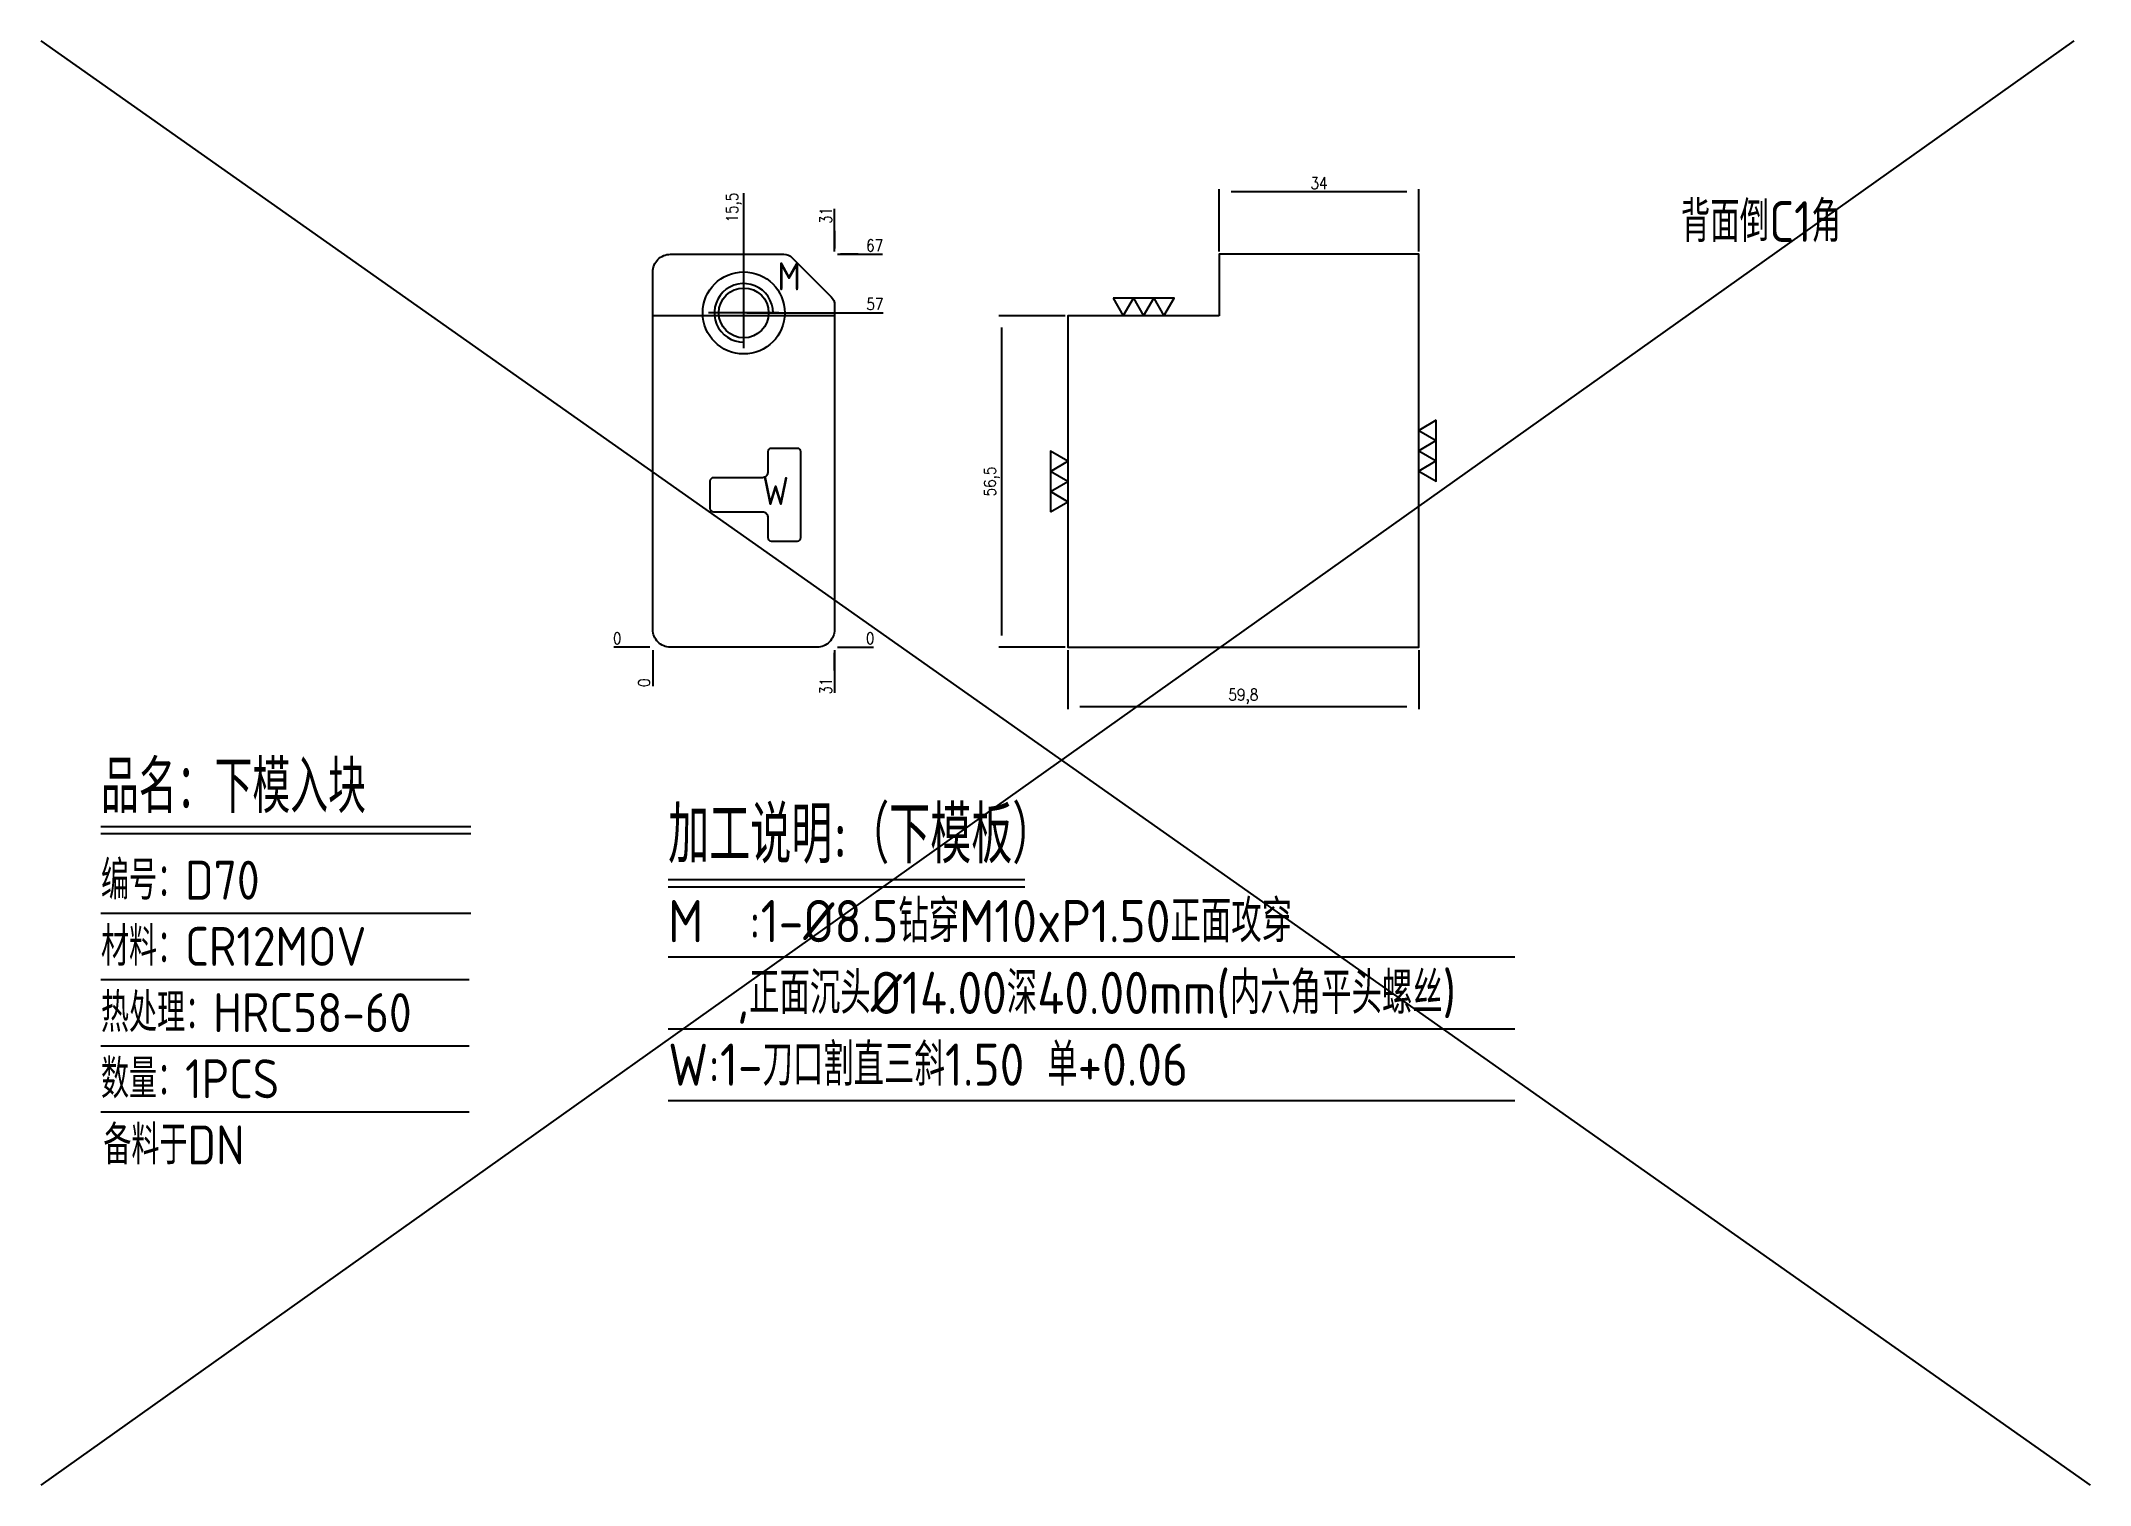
# Model space of a CAD drawing. Header units: millimetres. Extents: x 97682 to 98031, y -3082 to -2835.
import ezdxf
from ezdxf.enums import TextEntityAlignment as Align

# ---------------------------------------------------------------- set-up
doc = ezdxf.new("R2010")
doc.units = ezdxf.units.MM
doc.linetypes.add('CENTER', pattern=[0])
for name, color, linetype in [('DIE_P', 2, 'Continuous'), ('DIM', 4, 'Continuous'), ('TEXT', 4, 'Continuous')]:
    doc.layers.add(name, color=color, linetype=linetype)
doc.styles.add('gbenor', font='gbenor.shx', dxfattribs={"bigfont": 'gbcbig.shx'})
doc.styles.get("Standard").update_dxf_attribs({"font": 'txt.shx', "width": 0.85, "bigfont": 'ctxt.shx'})
doc.dimstyles.new('T-2-WX', dxfattribs={"dimtxt": 2, "dimasz": 2, "dimexe": 0.5, "dimexo": 0.5, "dimgap": 0.5, "dimtad": 1, "dimtxsty": 'Standard', "dimblk": 'OPEN30', "dimcen": 0, "dimazin": 3, "dimtfac": 1, "dimtmove": 0, "dimatfit": 3, "dimldrblk": 'OPEN30', "dimlwd": -1, "dimlwe": -1})

# ---------------------------------------------------------------- blocks, each defined once
blk = doc.blocks.new('*D7579')
at = {"layer": 'Defpoints', "color": 0}
for p in [(97857.04, -2938.87), (97916.84, -2938.87), (97916.84, -2948.97)]:
    blk.add_point(p, dxfattribs=at)
at = {"layer": 'DIM', "color": 0}
for p, q in [((97857.04, -2939.37), (97857.04, -2949.47)), ((97916.84, -2939.37), (97916.84, -2949.47)), ((97859.04, -2948.97), (97914.84, -2948.97))]:
    blk.add_line(p, q, dxfattribs=at)
at = {"layer": 'DIM', "color": 0, "insert": (97886.94, -2947.28), "char_height": 2, "attachment_point": 5}
blk.add_mtext('59,8', dxfattribs=at)
blk = doc.blocks.new('_Open30')
blk = doc.blocks.new('*D7580')
at = {"layer": 'Defpoints', "color": 0}
for p in [(97882.84, -2861.24), (97882.84, -2871.87), (97916.84, -2871.87)]:
    blk.add_point(p, dxfattribs=at)
at = {"layer": 'DIM', "color": 0}
for p, q in [((97882.84, -2871.37), (97882.84, -2860.74)), ((97914.84, -2861.24), (97884.84, -2861.24)), ((97916.84, -2871.37), (97916.84, -2860.74))]:
    blk.add_line(p, q, dxfattribs=at)
at = {"layer": 'DIM', "color": 0, "insert": (97899.84, -2859.74), "char_height": 2, "attachment_point": 5}
blk.add_mtext('34', dxfattribs=at)
blk = doc.blocks.new('*D7581')
at = {"layer": 'Defpoints', "color": 0}
for p in [(97857.04, -2882.37), (97845.72, -2938.87), (97857.04, -2938.87)]:
    blk.add_point(p, dxfattribs=at)
at = {"layer": 'DIM', "color": 0}
for p, q in [((97856.54, -2882.37), (97845.22, -2882.37)), ((97845.72, -2884.37), (97845.72, -2936.87)), ((97856.54, -2938.87), (97845.22, -2938.87))]:
    blk.add_line(p, q, dxfattribs=at)
at = {"layer": 'DIM', "color": 0, "insert": (97844.03, -2910.62), "char_height": 2, "attachment_point": 5, "rotation": 90}
blk.add_mtext('56,5', dxfattribs=at)
blk = doc.blocks.new('*D7582')
at = {"layer": 'Defpoints', "color": 0}
for p in [(97786.25, -2938.87), (97817.25, -2938.87), (97822.25, -2938.87)]:
    blk.add_point(p, dxfattribs=at)
at = {"layer": 'DIM', "color": 0}
blk.add_line((97817.75, -2938.87), (97823.88, -2938.87), dxfattribs=at)
at = {"layer": 'DIM', "color": 0, "insert": (97823.31, -2937.37), "char_height": 2, "attachment_point": 5}
blk.add_mtext('0', dxfattribs=at)
blk = doc.blocks.new('*D7583')
at = {"layer": 'Defpoints', "color": 0}
for p in [(97801.75, -2881.87), (97822.25, -2881.87), (97786.25, -2938.87)]:
    blk.add_point(p, dxfattribs=at)
at = {"layer": 'DIM', "color": 0}
for p, q in [((97802.25, -2881.87), (97814.25, -2881.87)), ((97814.25, -2881.87), (97818.25, -2881.87)), ((97818.25, -2881.87), (97825.5, -2881.87))]:
    blk.add_line(p, q, dxfattribs=at)
at = {"layer": 'DIM', "color": 0, "insert": (97824.12, -2880.37), "char_height": 2, "attachment_point": 5}
blk.add_mtext('57', dxfattribs=at)
blk = doc.blocks.new('*D7584')
at = {"layer": 'Defpoints', "color": 0}
for p in [(97817.25, -2871.87), (97822.25, -2871.87), (97786.25, -2938.87)]:
    blk.add_point(p, dxfattribs=at)
at = {"layer": 'DIM', "color": 0}
for p, q in [((97817.75, -2871.87), (97821.25, -2871.87)), ((97821.25, -2871.87), (97818.25, -2871.87)), ((97818.25, -2871.87), (97825.42, -2871.87))]:
    blk.add_line(p, q, dxfattribs=at)
at = {"layer": 'DIM', "color": 0, "insert": (97824.08, -2870.37), "char_height": 2, "attachment_point": 5}
blk.add_mtext('67', dxfattribs=at)
blk = doc.blocks.new('*D7585')
at = {"layer": 'Defpoints', "color": 0}
for p in [(97781.25, -2938.87), (97786.25, -2938.87), (97786.25, -2938.87)]:
    blk.add_point(p, dxfattribs=at)
at = {"layer": 'DIM', "color": 0}
blk.add_line((97785.75, -2938.87), (97779.61, -2938.87), dxfattribs=at)
at = {"layer": 'DIM', "color": 0, "insert": (97780.18, -2937.37), "char_height": 2, "attachment_point": 5}
blk.add_mtext('0', dxfattribs=at)
blk = doc.blocks.new('*D7586')
at = {"layer": 'Defpoints', "color": 0}
for p in [(97786.25, -2938.87), (97817.25, -2938.87), (97817.25, -2943.87)]:
    blk.add_point(p, dxfattribs=at)
at = {"layer": 'DIM', "color": 0}
for p, q in [((97817.25, -2939.37), (97817.25, -2942.87)), ((97817.25, -2942.87), (97817.25, -2939.87)), ((97817.25, -2939.87), (97817.25, -2946.64))]:
    blk.add_line(p, q, dxfattribs=at)
at = {"layer": 'DIM', "color": 0, "insert": (97815.75, -2945.51), "char_height": 2, "attachment_point": 5, "rotation": 90}
blk.add_mtext('31', dxfattribs=at)
blk = doc.blocks.new('*D7587')
at = {"layer": 'Defpoints', "color": 0}
for p in [(97786.25, -2938.87), (97786.25, -2938.87), (97786.25, -2943.87)]:
    blk.add_point(p, dxfattribs=at)
at = {"layer": 'DIM', "color": 0}
blk.add_line((97786.25, -2939.37), (97786.25, -2945.51), dxfattribs=at)
at = {"layer": 'DIM', "color": 0, "insert": (97784.75, -2944.94), "char_height": 2, "attachment_point": 5, "rotation": 90}
blk.add_mtext('0', dxfattribs=at)
blk = doc.blocks.new('*D7588')
at = {"layer": 'Defpoints', "color": 0}
for p in [(97817.25, -2866.87), (97817.25, -2871.87), (97786.25, -2938.87)]:
    blk.add_point(p, dxfattribs=at)
at = {"layer": 'DIM', "color": 0}
for p, q in [((97817.25, -2870.87), (97817.25, -2864.11)), ((97817.25, -2871.37), (97817.25, -2867.87)), ((97817.25, -2867.87), (97817.25, -2870.87))]:
    blk.add_line(p, q, dxfattribs=at)
at = {"layer": 'DIM', "color": 0, "insert": (97815.75, -2865.24), "char_height": 2, "attachment_point": 5, "rotation": 90}
blk.add_mtext('31', dxfattribs=at)
blk = doc.blocks.new('*D7589')
at = {"layer": 'Defpoints', "color": 0}
for p in [(97801.75, -2866.87), (97801.75, -2881.87), (97786.25, -2938.87)]:
    blk.add_point(p, dxfattribs=at)
at = {"layer": 'DIM', "color": 0}
for p, q in [((97801.75, -2870.87), (97801.75, -2861.43)), ((97801.75, -2874.87), (97801.75, -2870.87)), ((97801.75, -2881.37), (97801.75, -2874.87))]:
    blk.add_line(p, q, dxfattribs=at)
at = {"layer": 'DIM', "color": 0, "insert": (97800.06, -2863.9), "char_height": 2, "attachment_point": 5, "rotation": 90}
blk.add_mtext('15,5', dxfattribs=at)

msp = doc.modelspace()

# ---------------------------------------------------------------- linework, layer by layer
at = {"layer": 'DIE_P', "color": 1}
for p, q in [((97681.919, -2835.491), (98031.313, -3081.771)), ((98028.531, -2835.491), (97681.919, -3081.771))]:
    msp.add_line(p, q, dxfattribs=at)
at = {"layer": 'DIE_P', "linetype": 'Continuous'}
msp.add_lwpolyline([(97789.247, -2938.873, -0.4142136), (97786.247, -2935.873), (97786.247, -2874.873, -0.4142136), (97789.247, -2871.873), (97808.59, -2871.873, -0.1989124), (97810.004, -2872.459), (97816.661, -2879.116, -0.1989124), (97817.247, -2880.53), (97817.247, -2935.873, -0.4142136), (97814.247, -2938.873)], format="xyb", close=True, dxfattribs=at)
at = {"layer": 'DIE_P'}
msp.add_lwpolyline([(97806.747, -2881.873, 2.4142136), (97801.747, -2886.873)], format="xyb", dxfattribs=at)
at = {"layer": 'DIE_P', "linetype": 'CENTER'}
for points in [[(97801.747, -2887.873), (97801.747, -2875.873)], [(97807.747, -2881.873), (97795.747, -2881.873)]]:
    msp.add_lwpolyline(points, dxfattribs=at)
at = {"layer": 'DIE_P', "linetype": 'Continuous'}
msp.add_lwpolyline([(97817.247, -2882.37), (97786.247, -2882.37)], dxfattribs=at)
at = {"layer": 'DIE_P', "color": 1}
msp.add_lwpolyline([(97796.597, -2909.973, 0.4142136), (97795.997, -2910.573), (97795.997, -2915.173, 0.4142136), (97796.597, -2915.773), (97804.947, -2915.773, -0.4142136), (97805.847, -2916.673), (97805.847, -2920.173, 0.4142136), (97806.447, -2920.773), (97810.897, -2920.773, 0.4142136), (97811.497, -2920.173), (97811.497, -2905.573, 0.4142136), (97810.897, -2904.973), (97806.447, -2904.973, 0.4142136), (97805.847, -2905.573), (97805.847, -2909.073, -0.4142136), (97804.947, -2909.973)], format="xyb", close=True, dxfattribs=at)
at = {"layer": 'DIE_P', "linetype": 'Continuous'}
msp.add_circle((97801.747, -2881.873), 7, dxfattribs=at)
at = {"layer": 'DIE_P'}
msp.add_circle((97801.747, -2881.873), 4.25, dxfattribs=at)
at = {"layer": 'DIM', "color": 4, "linetype": 'Continuous', "lineweight": 25}
for p, q in [((97692.149, -2969.487), (97755.209, -2969.487)), ((97692.149, -2970.649), (97755.209, -2970.649)), ((97692.149, -2984.263), (97755.209, -2984.263)), ((97692.149, -2995.553), (97754.936, -2995.553)), ((97692.149, -3006.843), (97754.936, -3006.843)), ((97692.149, -3018.133), (97754.936, -3018.133))]:
    msp.add_line(p, q, dxfattribs=at)
at = {"layer": 'TEXT', "color": 3}
for p, q in [((97788.864, -2978.504), (97849.69, -2978.504)), ((97788.864, -2979.764), (97849.69, -2979.764)), ((97788.864, -2991.716), (97933.208, -2991.716)), ((97788.864, -3003.956), (97933.208, -3003.956)), ((97788.864, -3016.196), (97933.208, -3016.196))]:
    msp.add_line(p, q, dxfattribs=at)
at = {"layer": 'TEXT', "color": 2}
msp.add_lwpolyline([(97882.84, -2882.37), (97857.04, -2882.37), (97857.04, -2938.873), (97916.84, -2938.873), (97916.84, -2871.873), (97882.84, -2871.873)], close=True, dxfattribs=at)
at = {"layer": 'TEXT'}
for points in [[(97864.744, -2879.37), (97866.476, -2882.37), (97868.208, -2879.37), (97869.94, -2882.37), (97871.672, -2879.37), (97873.404, -2882.37), (97875.136, -2879.37), (97864.744, -2879.37)], [(97919.84, -2900.177), (97916.84, -2901.909), (97919.84, -2903.641), (97916.84, -2905.373), (97919.84, -2907.105), (97916.84, -2908.837), (97919.84, -2910.569), (97919.84, -2900.177)], [(97854.04, -2915.818), (97857.04, -2914.086), (97854.04, -2912.353), (97857.04, -2910.621), (97854.04, -2908.889), (97857.04, -2907.157), (97854.04, -2905.425), (97854.04, -2915.818)]]:
    msp.add_lwpolyline(points, close=True, dxfattribs=at)

# ---------------------------------------------------------------- texts
at = {"layer": 'DIM', "color": 3, "linetype": 'Continuous', "lineweight": 25, "style": 'gbenor'}
for s, height, p in [('品名：下模入块', 8.9655, (97692.149, -2967.163)), ('编号：D70', 6.6411, (97692.149, -2981.939)), ('材料：CR12MOV', 6.6411, (97692.149, -2993.229)), ('热处理：HRC58-60', 6.64111, (97692.149, -3004.519)), ('数量：1PCS', 6.6411, (97692.149, -3015.809)), ('备料于DN', 6.6411, (97692.553, -3027.099))]:
    msp.add_text(s, height=height, dxfattribs=at).set_placement(p)
at = {"layer": 'TEXT', "color": 4, "lineweight": 18, "style": 'gbenor'}
msp.add_text('背面倒C1角', height=6.9635, dxfattribs=at).set_placement((97961.551, -2869.771))
at = {"layer": 'TEXT', "color": 4, "style": 'gbenor'}
for s, p in [('M', (97809.486, -2875.629)), ('W', (97807.187, -2912.232))]:
    msp.add_text(s, height=4.8, dxfattribs=at).set_placement(p, align=Align.MIDDLE_CENTER)
for s, height, p in [('加工说明:（下模板）', 9.72, (97788.864, -2975.732)), ('M  :1-%%c8.5钻穿M10xP1.50正面攻穿', 7.2, (97788.864, -2989.196)), ('   ,正面沉头%%C14.00深40.00mm(内六角平头螺丝)', 7.2, (97788.864, -3001.436))]:
    msp.add_text(s, height=height, dxfattribs=at).set_placement(p)
at = {"layer": 'TEXT', "color": 1, "style": 'gbenor'}
msp.add_text('W:1-刀口割直三斜1.50 单+0.06', height=7.2, dxfattribs=at).set_placement((97788.864, -3013.676))

# ---------------------------------------------------------------- dimensions: what is measured, and where the dimension line sits
at = {"layer": 'DIM'}
for feature_location, offset, dtype, origin, picture, middle in [((97801.747, -2881.873), (0, 15), 1, (97786.247, -2938.873), '*D7589', (97800.057, -2863.904)), ((97817.247, -2871.873), (0, 5), 1, (97786.247, -2938.873), '*D7588', (97815.747, -2865.24)), ((97817.247, -2871.873), (5, 0), 0, (97786.247, -2938.873), '*D7584', (97824.083, -2870.373)), ((97801.747, -2881.873), (20.5, 0), 0, (97786.247, -2938.873), '*D7583', (97824.123, -2880.373)), ((97786.247045646, -2938.872920392), (-5, 0), 0, (97786.247045646, -2938.872920392), '*D7585', (97780.180378979, -2937.372920392)), ((97817.247045666, -2938.872920392), (5, 0), 0, (97786.247045646, -2938.872920392), '*D7582', (97823.313712332, -2937.372920392)), ((97786.247045646, -2938.872920392), (0, -5), 1, (97786.247045646, -2938.872920392), '*D7587', (97784.747045646, -2944.939587059)), ((97817.247, -2938.873), (0, -5), 1, (97786.247, -2938.873), '*D7586', (97815.747, -2945.506))]:
    dim = msp.add_ordinate_dim(feature_location=feature_location, offset=offset, dtype=dtype, origin=origin, dimstyle='T-2-WX', dxfattribs=at)
    dim.commit()
    dim.dimension.update_dxf_attribs({"geometry": picture, "text_midpoint": middle})
for base, p1, p2, picture, middle in [((97882.84, -2861.24), (97916.84, -2871.873), (97882.84, -2871.873), '*D7580', (97899.84, -2859.74)), ((97916.84, -2948.971), (97857.04, -2938.873), (97916.84, -2938.873), '*D7579', (97886.94, -2947.281))]:
    dim = msp.add_linear_dim(base=base, p1=p1, p2=p2, dimstyle='T-2-WX', dxfattribs=at)
    dim.commit()
    dim.dimension.update_dxf_attribs({"geometry": picture, "text_midpoint": middle})
dim = msp.add_linear_dim(base=(97845.72, -2938.873), p1=(97857.04, -2882.37), p2=(97857.04, -2938.873), angle=270, dimstyle='T-2-WX', dxfattribs=at)
dim.commit()
dim.dimension.update_dxf_attribs({"geometry": '*D7581', "text_midpoint": (97845.72, -2910.621), "dimtype": 160})

doc.saveas('drawing.dxf')
